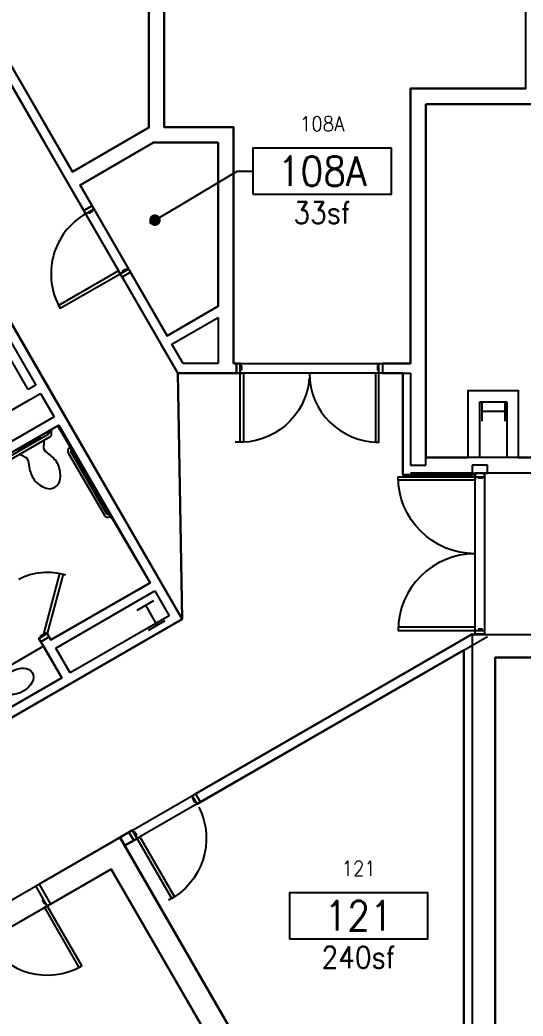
# Model space of a CAD drawing. Header units: inches. Extents: x 597 to 4798, y 649 to 3185.
# Drawn here: x 3496 to 3758, y 2348 to 2866 of the extents above; entities that cross this region are included whole.
import ezdxf
from ezdxf.enums import TextEntityAlignment as Align

# ---------------------------------------------------------------- set-up
doc = ezdxf.new("R2010")
doc.units = ezdxf.units.IN
doc.header["$LTSCALE"] = 64
doc.header["$MEASUREMENT"] = 0
for name, color, linetype in [('A-FLOR-FIXT', 8, 'Continuous'), ('A-Wall', 8, 'Continuous'), ('B-COL', 8, 'Continuous'), ('E-POWER', 8, 'Continuous'), ('sp-gross', 40, 'Continuous'), ('SP-PLAREA', 200, 'Continuous'), ('SP-RMBX', 7, 'Continuous'), ('SP-RMDR', 2, 'Continuous'), ('SP-RMNO', 6, 'Continuous'), ('SP-ROOM', 4, 'Continuous')]:
    doc.layers.add(name, color=color, linetype=linetype)
doc.styles.add('ATTR', font='romans.shx', dxfattribs={"width": 0.8, "height": 0.10401})
doc.styles.add('ROMANS', font='ROMANS.shx', dxfattribs={"width": 0.9})

# ---------------------------------------------------------------- blocks, each defined once
blk = doc.blocks.new('FMGRM1')
at = {"layer": 'SP-RMBX', "color": 255}
blk.add_lwpolyline([(-0.375, -0.125), (0.375, -0.125), (0.375, 0.125), (-0.375, 0.125)], close=True, dxfattribs=at)
at = {"style": 'ROMANS', "width": 0.9}
for tag, p in [('RMAREA', (0, -0.2836)), ('DATA1', (0, -0.443)), ('DATA2', (0, -0.6024)), ('DATA3', (0, -0.7618)), ('DATA4', (0, -0.9213)), ('DATA5', (0, -1.0807))]:
    blk.add_attdef(tag, text='', height=0.1172, dxfattribs=at).set_placement(p, align=Align.CENTER)
at = {"layer": 'SP-RMDR', "style": 'ROMANS', "width": 0.9}
blk.add_attdef('RMDOOR', text='', height=0.08, dxfattribs=at).set_placement((0, 0.2569), align=Align.MIDDLE)
at = {"layer": 'SP-RMNO', "style": 'ROMANS', "width": 0.9}
blk.add_attdef('RMNUMB', text='', height=0.16, dxfattribs=at).set_placement((0, 0), align=Align.MIDDLE)
blk = doc.blocks.new('ARROWD')
blk.add_line((0, 0), (-1, 0))
at = {"const_width": 0.1875}
blk.add_lwpolyline([(-0.28125, 0, 1), (-0.09375, 0, 1)], format="xyb", close=True, dxfattribs=at)

msp = doc.modelspace()

# ---------------------------------------------------------------- linework, layer by layer
at = {"color": 8}
for p, q in [((3516.62, 2655.33), (3515.97, 2654.95)), ((3522.71, 2644.7), (3522.28, 2644.45))]:
    msp.add_line(p, q, dxfattribs=at)
for points in [[(3563.4, 3058.36, 0), (3563.4, 2810.18, 0)], [(3571.4, 2810.33, 0), (3571.4, 3058.36, 0)], [(3523.62, 2787.17, 0), (3480.19, 2862.38, 0)], [(3475.86, 2859.88, 0), (3521.29, 2781.21, 0)], [(3759.41, 2830.39, 0), (3699.4, 2830.39, 0)], [(3699.4, 2830.39, 0), (3699.4, 2687.34, 0)], [(3707.4, 2822.39, 0), (3763.41, 2822.39, 0)], [(3707.4, 2684.84, 0), (3707.4, 2822.39, 0)], [(3510.2, 2676.45, 0), (3428.83, 2817.39, 0)], [(3427, 2810.56, 0), (3504.62, 2676.11, 0)], [(3563.4, 2810.18, 0), (3523.62, 2787.17, 0)], [(3607.41, 2810.33, 0), (3571.4, 2810.33, 0)], [(3607.41, 2716.55, 0), (3607.41, 2810.33, 0)], [(3527.62, 2780.24, 0), (3565.82, 2802.33, 0)], [(3565.82, 2802.33, 0), (3599.41, 2802.33, 0)], [(3599.41, 2802.33, 0), (3599.41, 2717.13, 0)], [(3521.29, 2781.21, 0), (3529.5, 2766.97, 0)], [(3533.83, 2769.47, 0), (3527.62, 2780.24, 0)], [(3529.5, 2766.97, 0), (3533.83, 2769.47, 0)], [(3534.83, 2767.74, 0), (3533.83, 2769.47, 0), (3529.5, 2766.97, 0), (3530.5, 2765.24, 0), (3534.83, 2767.74, 0)], [(3533.75, 2767.12, 0), (3534.06, 2766.58, 0), (3532.33, 2765.58, 0), (3532.02, 2766.12, 0), (3533.75, 2767.12, 0)], [(3500.6, 2673.79, 0), (3453.23, 2755.85, 0)], [(3548.5, 2734.07, 0), (3547.63, 2735.58, 0), (3516.45, 2717.58, 0), (3517.33, 2716.07, 0), (3548.5, 2734.07, 0)], [(3552.83, 2736.57, 0), (3553.83, 2734.83, 0), (3549.5, 2732.33, 0), (3548.5, 2734.07, 0), (3552.83, 2736.57, 0)], [(3553.83, 2734.83, 0), (3549.5, 2732.33, 0)], [(3549.5, 2732.33, 0), (3569.83, 2697.13, 0)], [(3551.75, 2735.94, 0), (3551.44, 2736.48, 0), (3549.71, 2735.48, 0), (3550.02, 2734.94, 0), (3551.75, 2735.94, 0)], [(3572.91, 2701.8, 0), (3553.83, 2734.83, 0)], [(3599.41, 2717.13, 0), (3572.91, 2701.8, 0)], [(3607.41, 2687.34, 0), (3607.41, 2716.55, 0)], [(3575.41, 2697.47, 0), (3599.41, 2711.35, 0)], [(3599.41, 2711.35, 0), (3599.41, 2687.34, 0)], [(3569.83, 2697.13, 0), (3578.37, 2682.34, 0)], [(3581.26, 2687.34, 0), (3575.41, 2697.47, 0)], [(3599.41, 2687.34, 0), (3581.26, 2687.34, 0)], [(3608.89, 2687.34, 0), (3607.41, 2687.34, 0)], [(3610.89, 2687.34, 0), (3608.89, 2687.34, 0), (3608.89, 2682.34, 0), (3610.89, 2682.34, 0), (3610.89, 2687.34, 0)], [(3608.89, 2682.34, 0), (3608.89, 2687.34, 0)], [(3610.89, 2686.09, 0), (3611.52, 2686.09, 0), (3611.52, 2684.09, 0), (3610.89, 2684.09, 0), (3610.89, 2686.09, 0)], [(3682.89, 2686.09, 0), (3682.27, 2686.09, 0), (3682.27, 2684.09, 0), (3682.89, 2684.09, 0), (3682.89, 2686.09, 0)], [(3682.89, 2687.34, 0), (3684.89, 2687.34, 0), (3684.89, 2682.34, 0), (3682.89, 2682.34, 0), (3682.89, 2687.34, 0)], [(3699.4, 2687.34, 0), (3684.89, 2687.34, 0)], [(3684.89, 2687.34, 0), (3684.89, 2682.34, 0)], [(3578.37, 2682.34, 0), (3603.41, 2682.34, 0)], [(3603.41, 2682.34, 0), (3608.89, 2682.34, 0)], [(3610.89, 2682.34, 0), (3612.64, 2682.34, 0), (3612.64, 2646.34, 0), (3610.89, 2646.34, 0), (3610.89, 2682.34, 0)], [(3682.89, 2682.34, 0), (3681.14, 2682.34, 0), (3681.14, 2646.34, 0), (3682.89, 2646.34, 0), (3682.89, 2682.34, 0)], [(3684.89, 2682.34, 0), (3699.4, 2682.34, 0)], [(3699.4, 2682.34, 0), (3699.4, 2634.36, 0)], [(3707.4, 2634.36, 0), (3707.4, 2684.84, 0)], [(3504.62, 2676.11, 0), (3500.6, 2673.79, 0)], [(3519.7, 2659.99, 0), (3510.2, 2676.45, 0)], [(3500.94, 2668.21, 0), (3507.12, 2671.78, 0)], [(3507.12, 2671.78, 0), (3514.12, 2659.66, 0)], [(3447.71, 2637.48, 0), (3500.94, 2668.21, 0)], [(3514.12, 2659.66, 0), (3462.59, 2629.91, 0)], [(3569.58, 2573.6, 0), (3519.7, 2659.99, 0)], [(3465.09, 2625.58, 0), (3516.62, 2655.33, 0)], [(3516.62, 2655.33, 0), (3564, 2573.27, 0)], [(3699.4, 2634.36, 0), (3707.4, 2634.36, 0)], [(3739.46, 2634.36, 0), (3731.46, 2634.36, 0)], [(3731.46, 2634.36, 0), (3731.46, 2630.3, 0)], [(3739.46, 2630.3, 0), (3739.46, 2634.36, 0)], [(3731.46, 2630.3, 0), (3739.46, 2630.3, 0)], [(3737.96, 2628.3, 0), (3737.96, 2630.3, 0), (3732.96, 2630.3, 0), (3732.96, 2628.3, 0), (3737.96, 2628.3, 0)], [(3732.96, 2628.3, 0), (3732.96, 2626.55, 0), (3693.01, 2626.55, 0), (3693.01, 2628.3, 0), (3732.96, 2628.3, 0)], [(3736.71, 2628.3, 0), (3736.71, 2627.67, 0), (3734.71, 2627.67, 0), (3734.71, 2628.3, 0), (3736.71, 2628.3, 0)], [(3510.59, 2546.77, 0), (3508.9, 2547.22, 0), (3517.18, 2578.13, 0), (3518.87, 2577.68, 0), (3510.59, 2546.77, 0)], [(3564, 2573.27, 0), (3512.47, 2543.52, 0)], [(3580.77, 2554.23, 0), (3569.58, 2573.6, 0)], [(3514.97, 2539.19, 0), (3566.5, 2568.94, 0)], [(3566.5, 2568.94, 0), (3573.94, 2556.06, 0)], [(3573.94, 2556.06, 0), (3522.41, 2526.31, 0)], [(3522.74, 2520.73, 0), (3580.77, 2554.23, 0)], [(3506.26, 2544.27, 0), (3507.26, 2542.54, 0), (3511.59, 2545.04, 0), (3510.59, 2546.77, 0), (3506.26, 2544.27, 0)], [(3507.34, 2544.9, 0), (3507.03, 2545.44, 0), (3508.76, 2546.44, 0), (3509.08, 2545.9, 0), (3507.34, 2544.9, 0)], [(3731.46, 2546.42, 0), (3587.67, 2463.4, 0)], [(3732.96, 2548.4, 0), (3732.96, 2550.15, 0), (3693.01, 2550.15, 0), (3693.01, 2548.4, 0), (3732.96, 2548.4, 0)], [(3737.96, 2548.4, 0), (3737.96, 2546.4, 0), (3732.96, 2546.4, 0), (3732.96, 2548.4, 0), (3737.96, 2548.4, 0)], [(3736.71, 2548.4, 0), (3736.71, 2549.02, 0), (3734.71, 2549.02, 0), (3734.71, 2548.4, 0), (3736.71, 2548.4, 0)], [(3511.59, 2545.04, 0), (3507.26, 2542.54, 0)], [(3507.26, 2542.54, 0), (3509.39, 2538.85, 0)], [(3512.47, 2543.52, 0), (3511.59, 2545.04, 0)], [(3590.17, 2459.07, 0), (3739.46, 2545.27, 0)], [(3509.39, 2538.85, 0), (3518.08, 2523.81, 0)], [(3522.41, 2526.31, 0), (3514.97, 2539.19, 0)], [(3518.08, 2523.81, 0), (3358.29, 2431.56, 0)], [(3358.63, 2425.98, 0), (3522.74, 2520.73, 0)], [(3585.93, 2462.4, 0), (3587.67, 2463.4, 0), (3590.17, 2459.07, 0), (3588.43, 2458.07, 0), (3585.93, 2462.4, 0)], [(3587.67, 2463.4, 0), (3590.17, 2459.07, 0)], [(3586.56, 2461.32, 0), (3586.02, 2461.01, 0), (3587.02, 2459.27, 0), (3587.56, 2459.59, 0), (3586.56, 2461.32, 0)], [(3553.03, 2443.4, 0), (3548.45, 2440.76, 0)], [(3554.76, 2444.4, 0), (3553.03, 2443.4, 0), (3555.53, 2439.07, 0), (3557.26, 2440.07, 0), (3554.76, 2444.4, 0)], [(3555.53, 2439.07, 0), (3553.03, 2443.4, 0)], [(3555.38, 2443.32, 0), (3555.92, 2443.63, 0), (3556.92, 2441.9, 0), (3556.38, 2441.59, 0), (3555.38, 2443.32, 0)], [(3548.23, 2440.63, 0), (3506.28, 2416.41, 0)], [(3692.73, 2190.35, 0), (3548.23, 2440.63, 0)], [(3548.45, 2440.76, 0), (3550.95, 2436.43, 0)], [(3550.95, 2436.43, 0), (3555.53, 2439.07, 0)], [(3557.26, 2440.07, 0), (3558.77, 2440.95, 0), (3576.77, 2409.77, 0), (3575.26, 2408.89, 0), (3557.26, 2440.07, 0)], [(3512.28, 2406.02, 0), (3543.84, 2424.24, 0)], [(3543.84, 2424.24, 0), (3683.59, 2182.18, 0)], [(3504.55, 2415.41, 0), (3506.28, 2416.41, 0), (3512.28, 2406.02, 0), (3510.55, 2405.02, 0), (3504.55, 2415.41, 0)], [(3506.28, 2416.41, 0), (3512.28, 2406.02, 0)], [(3508.68, 2408.27, 0), (3508.13, 2407.96, 0), (3509.13, 2406.22, 0), (3509.68, 2406.54, 0), (3508.68, 2408.27, 0)], [(3510.55, 2405.02, 0), (3509.04, 2404.15, 0), (3527.04, 2372.97, 0), (3528.55, 2373.84, 0), (3510.55, 2405.02, 0)]]:
    msp.add_polyline3d(points, dxfattribs=at)
for centre, radius, start, end in [((3548.5, 2734.07), 36, 120, 210), ((3682.89, 2682.34), 36, 180, 270), ((3732.96, 2548.4), 39.95, 90, 180), ((3510.55, 2405.02), 36, 210.0012, 300.0012)]:
    msp.add_arc(centre, radius, start, end, dxfattribs=at)
at = {"color": 8, "extrusion": (0, 0, -1)}
for centre, radius, start, end in [((-3610.89, 2682.34), 36, 184.2487, 274.2487), ((-3732.96, 2628.3), 39.95, 270, 0), ((-3510.59, 2546.77), 32, 62.2972, 107.2972), ((-3557.26, 2440.07), 36, 153.0888, 243.0888)]:
    msp.add_arc(centre, radius, start, end, dxfattribs=at)
at = {"layer": 'A-FLOR-FIXT', "color": 8}
for p, q in [((3511.06, 2650.38), (3482.05, 2633.63)), ((3510.09, 2651.56), (3510.34, 2651.13)), ((3510.68, 2651.03), (3510.34, 2651.13)), ((3510.68, 2651.03), (3512.85, 2652.28)), ((3511.12, 2651.28), (3511.24, 2651.07)), ((3512.54, 2651.82), (3512.41, 2652.03)), ((3512.94, 2652.63), (3512.69, 2653.06)), ((3512.85, 2652.28), (3512.94, 2652.63)), ((3482.8, 2632.34), (3511.81, 2649.09)), ((3495.44, 2641.94), (3507.56, 2648.94)), ((3507.56, 2648.94), (3507.81, 2648.51)), ((3508.56, 2647.21), (3508.81, 2646.78)), ((3508.81, 2646.78), (3508.66, 2643.12)), ((3522.19, 2644.11), (3522.28, 2644.45)), ((3522.19, 2644.11), (3523.44, 2641.94)), ((3496.69, 2639.78), (3496.44, 2640.21)), ((3499.93, 2638.08), (3496.69, 2639.78)), ((3508.66, 2643.12), (3509.46, 2641.74)), ((3509.46, 2641.74), (3513.58, 2638.2)), ((3521.49, 2640.82), (3540.24, 2608.34)), ((3522.44, 2643.68), (3522.22, 2643.55)), ((3541.54, 2609.09), (3522.79, 2641.57)), ((3522.97, 2642.25), (3523.19, 2642.38)), ((3523.44, 2641.94), (3523.78, 2641.85)), ((3523.78, 2641.85), (3524.21, 2642.1)), ((3500.72, 2636.7), (3499.93, 2638.08)), ((3501.73, 2631.35), (3500.72, 2636.7)), ((3542.19, 2609.47), (3542.28, 2609.81)), ((3542.19, 2609.47), (3543.44, 2607.3)), ((3542.44, 2609.03), (3542.22, 2608.91)), ((3542.71, 2610.06), (3542.28, 2609.81)), ((3542.97, 2607.61), (3543.19, 2607.74)), ((3543.44, 2607.3), (3543.78, 2607.21)), ((3543.78, 2607.21), (3544.21, 2607.46)), ((3508.64, 2540.15), (3348.86, 2447.9))]:
    msp.add_line(p, q, dxfattribs=at)
for centre, radius, start, end in [((3510.81, 2650.82), 0.5, 300, 30), ((3510.81, 2650.82), 2, 300, 30), ((3523.22, 2641.82), 2, 120, 210), ((3523.22, 2641.82), 0.5, 120, 210), ((3506.66, 2630.28), 10.52, 30, 48.8354), ((3506.66, 2630.28), 10.52, 11.1646, 30), ((3512.05, 2633.39), 10.52, 191.1646, 210), ((3504.23, 2628.89), 13.2, 358.2162, 15.0374), ((3510.16, 2631.69), 8.05, 206.2245, 228.8354), ((3514.73, 2635.58), 14.01, 225.2447, 242.3538), ((3511.53, 2628.06), 5.93, 300, 326.7012), ((3506.17, 2629.39), 11.29, 336.0611, 355.364), ((3513.07, 2633.37), 11.29, 244.6359, 263.9389), ((3511.53, 2628.06), 5.93, 273.2988, 300), ((3541.97, 2609.34), 2, 210, 300), ((3541.97, 2609.34), 0.5, 210, 300)]:
    msp.add_arc(centre, radius, start, end, dxfattribs=at)
msp.add_ellipse((3495.04, 2521.92), major_axis=(-7.79, -4.5), ratio=0.666667, dxfattribs=at)
at = {"layer": 'A-Wall', "color": 8, "linetype": 'Continuous', "lineweight": -3}
msp.add_line((3565.55, 2802.33), (3599.41, 2802.33), dxfattribs=at)
at = {"layer": 'A-Wall', "color": 8}
for p, q in [((3695.4, 2682.34), (3695.4, 2629.36)), ((3729.46, 2638.36), (3729.46, 2673.36)), ((3729.46, 2673.36), (3755.46, 2673.36)), ((3755.46, 2673.36), (3755.46, 2638.36)), ((3735.46, 2638.36), (3735.46, 2667.36)), ((3735.46, 2667.36), (3749.46, 2667.36)), ((3749.46, 2667.36), (3749.46, 2638.36)), ((3695.4, 2629.36), (3731.46, 2629.36)), ((3731.46, 2546.4), (3731.46, 2123.78)), ((3731.46, 2546.36), (4474.46, 2546.36)), ((3727.21, 2538.2), (3727.21, 2130.64)), ((4490.46, 2534.36), (3743.46, 2534.36)), ((3743.46, 2534.36), (3743.46, 2116.85)), ((3506.29, 2416.4), (3508.78, 2412.08))]:
    msp.add_line(p, q, dxfattribs=at)
at = {"layer": 'B-COL', "color": 8}
for p, q in [((3736.46, 2667.36), (3736.46, 2657.36)), ((3748.46, 2667.36), (3748.46, 2657.36)), ((3748.46, 2662.36), (3736.46, 2662.36)), ((3557.24, 2558.98), (3565.9, 2563.98)), ((3561.57, 2561.48), (3567.57, 2551.08)), ((3563.24, 2548.58), (3571.9, 2553.58))]:
    msp.add_line(p, q, dxfattribs=at)
at = {"layer": 'E-POWER', "color": 8}
for p, q in [((3735.46, 2638.36), (3707.4, 2638.36)), ((3859.45, 2638.36), (3735.46, 2638.36)), ((3699.4, 2630.36), (3731.46, 2630.36)), ((3739.46, 2630.36), (3859.45, 2630.36))]:
    msp.add_line(p, q, dxfattribs=at)
at = {"layer": 'sp-gross', "flags": 128}
msp.add_lwpolyline([(1763.06, 973.47), (3743.46, 2116.85), (3743.46, 2534.36), (4490.46, 2534.36), (4490.46, 3074.36), (3453.92, 3074.36), (3106.46, 2873.76), (3011.46, 3038.3), (2378.17, 2672.68), (2394.67, 2644.1), (2297.9, 2588.22), (2285.9, 2609.01), (2175.04, 2545.01), (2187.04, 2524.22), (2090.05, 2468.22), (2078.05, 2489.01), (1967.2, 2425.01)], dxfattribs=at)
at = {"layer": 'SP-PLAREA', "flags": 128}
for points in [[(3563.4, 3058.36), (3485.21, 3058.36), (3458.09, 3042.71), (3450.84, 3055.27), (3389.33, 3019.76), (3523.62, 2787.17), (3563.4, 2810.18)], [(3607.41, 2687.34), (3699.4, 2687.34), (3699.4, 2830.39), (3759.41, 2830.39), (3759.41, 2994.35), (3972.48, 2994.35), (3972.45, 3058.36), (3756.46, 3058.36), (3756.46, 3038.36), (3728.46, 3038.36), (3728.46, 3058.36), (3571.4, 3058.36), (3571.4, 2810.33), (3607.41, 2810.33)], [(3707.4, 2822.39), (3707.4, 2638.36), (3729.46, 2638.36), (3729.46, 2673.36), (3755.46, 2673.36), (3755.46, 2638.36), (3971.46, 2638.36), (3971.46, 2686.36), (3991.45, 2686.36), (3991.45, 2986.35), (3835.44, 2986.35), (3835.44, 2822.39)], [(2963.91, 2628.65), (2998.41, 2568.89), (3428.83, 2817.39), (3580.77, 2554.23), (3578.37, 2682.34), (3448, 2908.14)], [(3599.41, 2802.33), (3565.82, 2802.33), (3527.62, 2780.24), (3572.91, 2701.8), (3599.41, 2717.13)], [(3153.38, 2307.48), (3194.44, 2236.36), (3731.46, 2546.42), (3732.96, 2546.4), (3732.96, 2629.36), (3695.4, 2629.36), (3695.4, 2682.34), (3578.37, 2682.34), (3580.77, 2554.23)], [(4115.46, 2674.34), (3999.45, 2674.34), (3999.45, 2630.36), (3737.96, 2630.3), (3737.96, 2546.4), (4115.46, 2546.36), (4115.46, 2550.36), (4116.96, 2550.36), (4116.96, 2626.36), (4115.46, 2626.36)], [(3550.95, 2436.43), (3692.73, 2190.35), (3727.21, 2210.25), (3727.21, 2538.2)], [(3543.84, 2424.24), (3406.13, 2344.71), (3412.12, 2334.33), (3401.73, 2328.33), (3570.61, 2035.82), (3718.72, 2121.33)]]:
    msp.add_lwpolyline(points, close=True, dxfattribs=at)
msp.add_lwpolyline([(3358.29, 2431.56), (3518.08, 2523.81), (3506.26, 2544.27), (3510.59, 2546.77), (3512.47, 2543.52), (3564, 2573.27), (3515.97, 2654.95), (3465.09, 2625.58)], dxfattribs=at)
at = {"layer": 'SP-RMNO'}
msp.add_lwpolyline([(3577.72, 2768.6), (3609.34, 2787.42), (3617.47, 2787.42)], dxfattribs=at)

# ---------------------------------------------------------------- block references
at = {"layer": 'SP-RMNO', "xscale": 16, "yscale": 16, "zscale": 16, "rotation": 210.7578056595071}
msp.add_blockref('ARROWD', (3563.97, 2760.42), dxfattribs=at)
at = {"layer": 'SP-ROOM', "xscale": 96, "yscale": 96, "zscale": 96}
for p, values in [((3653.47, 2787.42), {'RMAREA': '33sf', 'RMDOOR': '108A', 'RMNUMB': '108A'}), ((3672.47, 2399.92), {'RMAREA': '240sf', 'RMDOOR': '121', 'RMNUMB': '121'})]:
    msp.add_blockref('FMGRM1', p, dxfattribs=at).add_auto_attribs(values)

# ---------------------------------------------------------------- texts
at = {"color": 8, "style": 'ATTR', "text_generation_flag": 4, "width": 0.8, "flags": 9}
msp.add_attdef('ESTCODE', (3516.62, 2655.33), '', height=0.00199, rotation=210, dxfattribs=at)

doc.saveas('drawing.dxf')
